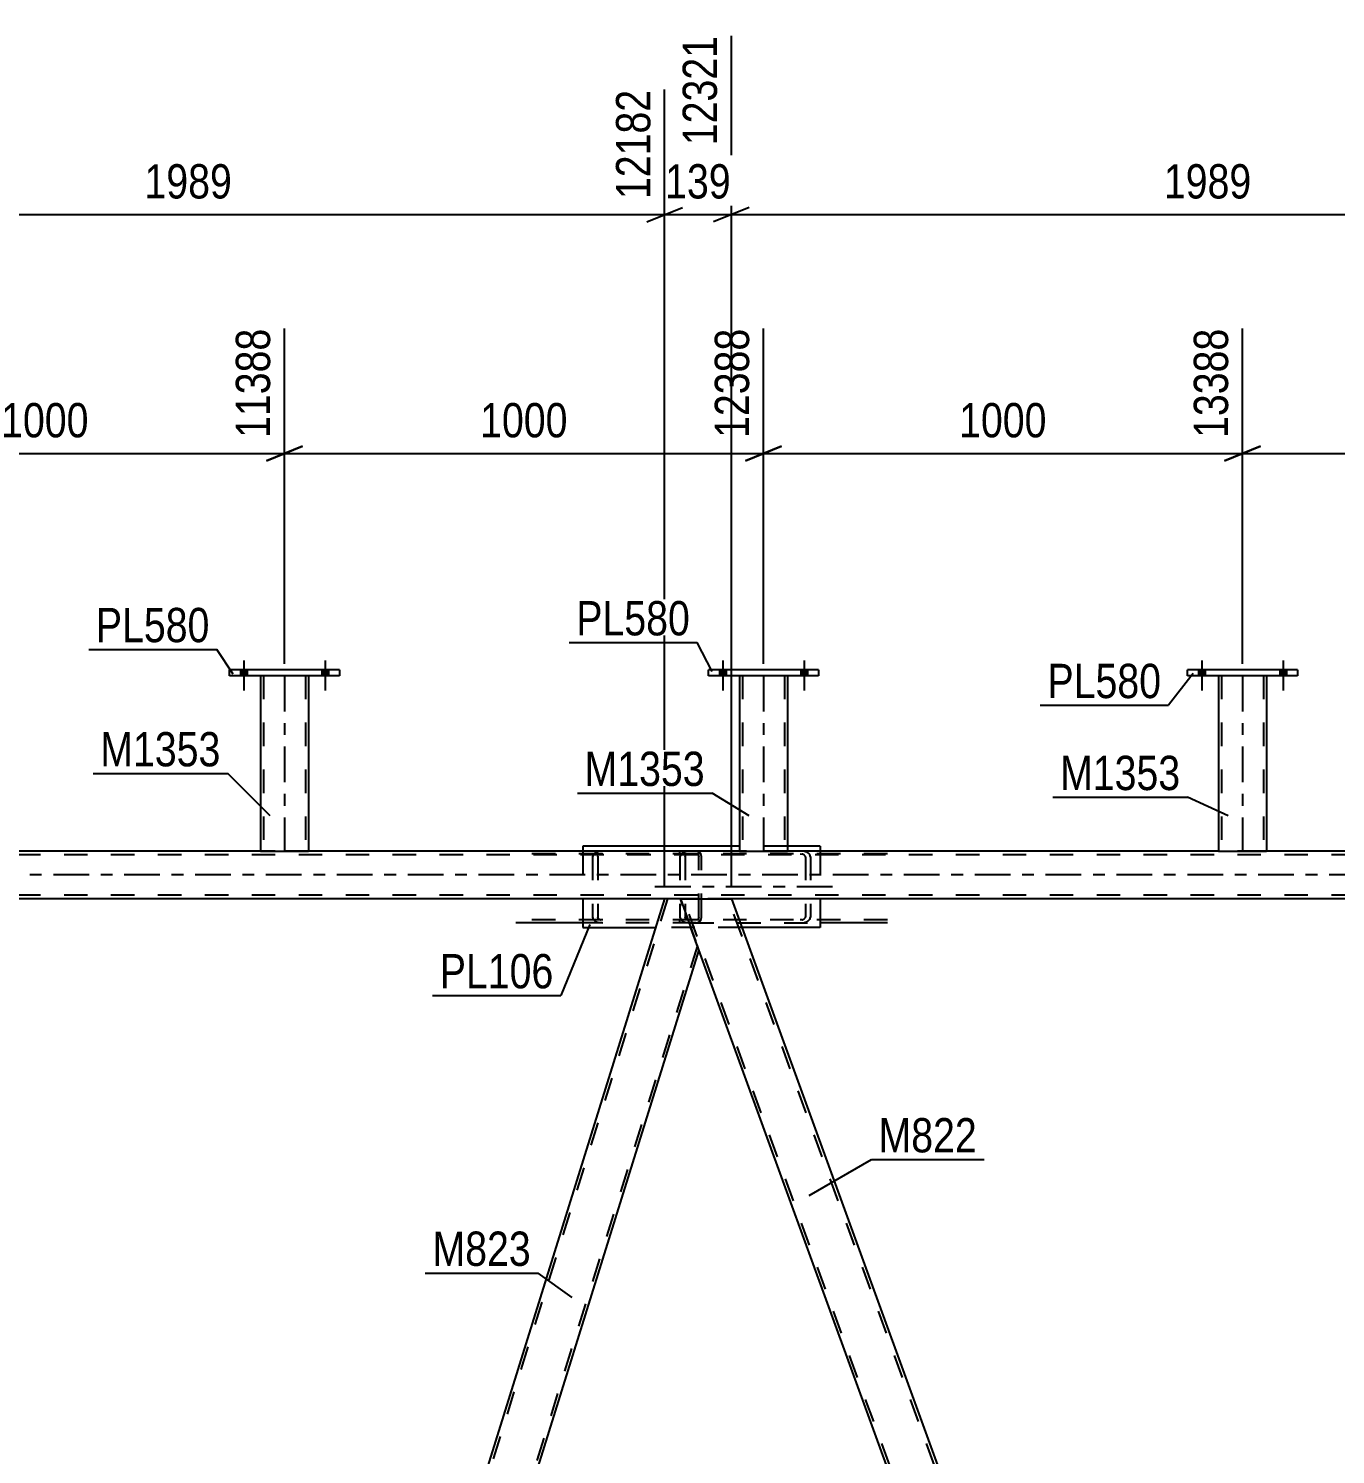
# Model space of a CAD drawing. Header units: millimetres. Extents: x -834 to 355, y -855 to -14.
# Drawn here: x -373.2 to -264, y -717.7 to -598.6 of the extents above; entities that cross this region are included whole.
import ezdxf

# ---------------------------------------------------------------- set-up
doc = ezdxf.new("R2010")
doc.units = ezdxf.units.MM
doc.linetypes.add('DXK_LINE_DOT2', pattern=[3.9198, 1.9599, -1.9599])
doc.linetypes.add('DXK_LINE_DOT3', pattern=[5.9187, 2.979, -0.9799, 0.9799, -0.9799])
doc.styles.add('Arial Narrow', font='ARIALN.TTF', dxfattribs={"height": 0.2})

# ---------------------------------------------------------------- blocks, each defined once
blk = doc.blocks.new('Part-570384938-6712 - 6664')
at = {"color": 7, "linetype": 'DXK_LINE_DOT2'}
for p, q in [((-89.96, -667.57), (-769.74, -667.57)), ((-89.96, -667.25), (-753.82, -667.25)), ((-349.82, -667.25), (-353.82, -667.25)), ((-309.82, -667.25), (-313.82, -667.25)), ((-269.82, -667.25), (-273.82, -667.25)), ((-89.96, -670.93), (-769.74, -670.93)), ((-89.96, -671.25), (-660.61, -671.25)), ((-314.5, -671.25), (-320.07, -671.25))]:
    blk.add_line(p, q, dxfattribs=at)
at = {"color": 2, "linetype": 'Continuous'}
for p, q in [((-353.82, -667.25), (-389.82, -667.25)), ((-313.82, -667.25), (-349.82, -667.25)), ((-273.82, -667.25), (-309.82, -667.25)), ((-233.82, -667.25), (-269.82, -667.25)), ((-320.07, -671.25), (-399.63, -671.25)), ((-234.94, -671.25), (-314.5, -671.25))]:
    blk.add_line(p, q, dxfattribs=at)
at = {"color": 7, "linetype": 'DXK_LINE_DOT3'}
blk.add_line((-89.96, -669.25), (-769.74, -669.25), dxfattribs=at)
blk = doc.blocks.new('Part-570384938-6808 - 6664')
at = {"color": 2, "linetype": 'Continuous'}
for p, q in [((-307.22, -652.13), (-316.42, -652.13)), ((-316.42, -652.61), (-316.42, -652.13)), ((-307.22, -652.61), (-316.42, -652.61)), ((-307.22, -652.13), (-307.22, -652.61))]:
    blk.add_line(p, q, dxfattribs=at)
blk = doc.blocks.new('Part-570384938-6729 - 6664')
at = {"color": 2, "linetype": 'Continuous'}
for p, q in [((-313.82, -652.61), (-313.82, -667.25)), ((-309.82, -652.61), (-309.82, -667.25)), ((-313.82, -667.25), (-309.82, -667.25))]:
    blk.add_line(p, q, dxfattribs=at)
at = {"color": 7, "linetype": 'DXK_LINE_DOT2'}
for p, q in [((-309.82, -652.61), (-313.82, -652.61)), ((-313.82, -652.61), (-313.78, -652.61)), ((-313.58, -652.61), (-313.58, -667.25)), ((-310.06, -652.61), (-310.06, -667.25)), ((-310.08, -667.25), (-310.12, -667.25)), ((-310.12, -667.25), (-310.08, -667.25)), ((-310.08, -667.25), (-310.06, -667.25)), ((-310.06, -667.25), (-310.08, -667.25))]:
    blk.add_line(p, q, dxfattribs=at)
at = {"color": 7, "linetype": 'DXK_LINE_DOT3'}
blk.add_line((-311.82, -652.61), (-311.82, -667.25), dxfattribs=at)
blk = doc.blocks.new('Part-570384938-6736 - 6664')
at = {"color": 2, "linetype": 'Continuous'}
for p, q in [((-267.22, -652.13), (-276.42, -652.13)), ((-276.42, -652.61), (-276.42, -652.13)), ((-267.22, -652.61), (-276.42, -652.61)), ((-267.22, -652.13), (-267.22, -652.61))]:
    blk.add_line(p, q, dxfattribs=at)
blk = doc.blocks.new('Part-570384938-6741 - 6664')
at = {"color": 2, "linetype": 'Continuous'}
for p, q in [((-273.82, -652.61), (-273.82, -667.25)), ((-269.82, -652.61), (-269.82, -667.25)), ((-273.82, -667.25), (-269.82, -667.25))]:
    blk.add_line(p, q, dxfattribs=at)
at = {"color": 7, "linetype": 'DXK_LINE_DOT2'}
for p, q in [((-269.82, -652.61), (-273.82, -652.61)), ((-273.82, -652.61), (-273.78, -652.61)), ((-273.58, -652.61), (-273.58, -667.25)), ((-270.06, -652.61), (-270.06, -667.25)), ((-270.08, -667.25), (-270.12, -667.25)), ((-270.12, -667.25), (-270.08, -667.25)), ((-270.08, -667.25), (-270.06, -667.25)), ((-270.06, -667.25), (-270.08, -667.25))]:
    blk.add_line(p, q, dxfattribs=at)
at = {"color": 7, "linetype": 'DXK_LINE_DOT3'}
blk.add_line((-271.82, -652.61), (-271.82, -667.25), dxfattribs=at)
blk = doc.blocks.new('Bolt-570384938-6831 - 6664')
at = {"linetype": 'Continuous'}
for points in [[(-314.94, -652.13), (-315.5, -652.13), (-315.5, -652.61), (-314.94, -652.61)], [(-314.94, -652.13), (-315.5, -652.13), (-315.5, -652.61), (-314.94, -652.61)], [(-308.14, -652.13), (-308.7, -652.13), (-308.7, -652.61), (-308.14, -652.61)], [(-308.14, -652.13), (-308.7, -652.13), (-308.7, -652.61), (-308.14, -652.61)]]:
    blk.add_hatch(color=1, dxfattribs=at).paths.add_polyline_path(points)
at = {"color": 1, "linetype": 'Continuous'}
for p, q in [((-315.22, -651.33), (-315.22, -653.85)), ((-315.22, -651.33), (-315.22, -653.85)), ((-308.42, -651.33), (-308.42, -653.85)), ((-308.42, -651.33), (-308.42, -653.85)), ((-315.5, -652.13), (-315.5, -652.61)), ((-315.5, -652.13), (-315.5, -652.61)), ((-314.94, -652.13), (-314.94, -652.61)), ((-314.94, -652.13), (-314.94, -652.61)), ((-308.7, -652.13), (-308.7, -652.61)), ((-308.7, -652.13), (-308.7, -652.61)), ((-308.14, -652.13), (-308.14, -652.61)), ((-308.14, -652.13), (-308.14, -652.61))]:
    blk.add_line(p, q, dxfattribs=at)
blk = doc.blocks.new('Bolt-570384938-6821 - 6664')
at = {"linetype": 'Continuous'}
for points in [[(-354.94, -652.13), (-355.5, -652.13), (-355.5, -652.61), (-354.94, -652.61)], [(-354.94, -652.13), (-355.5, -652.13), (-355.5, -652.61), (-354.94, -652.61)], [(-348.14, -652.13), (-348.7, -652.13), (-348.7, -652.61), (-348.14, -652.61)], [(-348.14, -652.13), (-348.7, -652.13), (-348.7, -652.61), (-348.14, -652.61)]]:
    blk.add_hatch(color=1, dxfattribs=at).paths.add_polyline_path(points)
at = {"color": 1, "linetype": 'Continuous'}
for p, q in [((-355.22, -651.33), (-355.22, -653.85)), ((-355.22, -651.33), (-355.22, -653.85)), ((-348.42, -651.33), (-348.42, -653.85)), ((-348.42, -651.33), (-348.42, -653.85)), ((-355.5, -652.13), (-355.5, -652.61)), ((-355.5, -652.13), (-355.5, -652.61)), ((-354.94, -652.13), (-354.94, -652.61)), ((-354.94, -652.13), (-354.94, -652.61)), ((-348.7, -652.13), (-348.7, -652.61)), ((-348.7, -652.13), (-348.7, -652.61)), ((-348.14, -652.13), (-348.14, -652.61)), ((-348.14, -652.13), (-348.14, -652.61))]:
    blk.add_line(p, q, dxfattribs=at)
blk = doc.blocks.new('Bolt-570384938-6829 - 6664')
at = {"linetype": 'Continuous'}
for points in [[(-274.94, -652.13), (-275.5, -652.13), (-275.5, -652.61), (-274.94, -652.61)], [(-274.94, -652.13), (-275.5, -652.13), (-275.5, -652.61), (-274.94, -652.61)], [(-268.14, -652.13), (-268.7, -652.13), (-268.7, -652.61), (-268.14, -652.61)], [(-268.14, -652.13), (-268.7, -652.13), (-268.7, -652.61), (-268.14, -652.61)]]:
    blk.add_hatch(color=1, dxfattribs=at).paths.add_polyline_path(points)
at = {"color": 1, "linetype": 'Continuous'}
for p, q in [((-275.22, -651.33), (-275.22, -653.85)), ((-275.22, -651.33), (-275.22, -653.85)), ((-268.42, -651.33), (-268.42, -653.85)), ((-268.42, -651.33), (-268.42, -653.85)), ((-275.5, -652.13), (-275.5, -652.61)), ((-275.5, -652.13), (-275.5, -652.61)), ((-274.94, -652.13), (-274.94, -652.61)), ((-274.94, -652.13), (-274.94, -652.61)), ((-268.7, -652.13), (-268.7, -652.61)), ((-268.7, -652.13), (-268.7, -652.61)), ((-268.14, -652.13), (-268.14, -652.61)), ((-268.14, -652.13), (-268.14, -652.61))]:
    blk.add_line(p, q, dxfattribs=at)
blk = doc.blocks.new('Part-570384938-6988 - 6664')
at = {"color": 7, "linetype": 'DXK_LINE_DOT2'}
for p, q in [((-317.43, -667.25), (-332.51, -667.25)), ((-317.43, -667.49), (-332.51, -667.49)), ((-326.03, -667.55), (-326.1, -667.73)), ((-326.1, -667.73), (-326.1, -672.77)), ((-325.66, -667.73), (-325.63, -667.64)), ((-325.66, -667.73), (-325.66, -672.77)), ((-325.23, -667.25), (-325.56, -667.29)), ((-325.39, -667.51), (-325.23, -667.49)), ((-318.8, -667.49), (-318.8, -667.25)), ((-317.26, -667.29), (-317.43, -667.25)), ((-317.43, -667.49), (-317.34, -667.51)), ((-317.34, -667.51), (-317.27, -667.56)), ((-317.27, -667.56), (-317.23, -667.64)), ((-317.12, -667.39), (-317.26, -667.29)), ((-317.23, -667.64), (-317.21, -667.73)), ((-317.21, -672.77), (-317.21, -667.73)), ((-317.02, -667.55), (-317.12, -667.39)), ((-316.99, -667.73), (-317.02, -667.55)), ((-316.99, -672.77), (-316.99, -667.73)), ((-326.1, -672.77), (-326.03, -672.96)), ((-325.63, -672.86), (-325.66, -672.77)), ((-317.23, -672.86), (-317.27, -672.94)), ((-317.21, -672.77), (-317.23, -672.86)), ((-317.02, -672.96), (-316.99, -672.77)), ((-317.43, -673.01), (-332.51, -673.01)), ((-317.43, -673.25), (-326.9, -673.25)), ((-325.56, -673.22), (-325.23, -673.25)), ((-325.23, -673.01), (-325.39, -672.99)), ((-318.8, -673.25), (-318.8, -673.01)), ((-317.34, -672.99), (-317.43, -673.01)), ((-317.43, -673.25), (-317.26, -673.22)), ((-317.27, -672.94), (-317.34, -672.99)), ((-317.26, -673.22), (-317.12, -673.11)), ((-317.12, -673.11), (-317.02, -672.96))]:
    blk.add_line(p, q, dxfattribs=at)
at = {"color": 2, "linetype": 'Continuous'}
blk.add_line((-326.9, -673.25), (-332.51, -673.25), dxfattribs=at)
at = {"color": 7, "linetype": 'DXK_LINE_DOT2'}
for centre, radius, start, end in [((-325.43, -668.09), 0.817, 99.5182, 138.0638), ((-325.33, -667.91), 0.409, 99.5182, 138.0638), ((-325.33, -672.59), 0.409, 221.9363, 260.4819), ((-325.43, -672.41), 0.817, 221.9363, 260.4819)]:
    blk.add_arc(centre, radius, start, end, dxfattribs=at)
blk = doc.blocks.new('Part-570384938-7211 - 6664')
at = {"color": 2, "linetype": 'Continuous'}
for p, q in [((-353.82, -652.61), (-353.82, -667.25)), ((-349.82, -652.61), (-349.82, -667.25)), ((-353.82, -667.25), (-349.82, -667.25))]:
    blk.add_line(p, q, dxfattribs=at)
at = {"color": 7, "linetype": 'DXK_LINE_DOT2'}
for p, q in [((-349.82, -652.61), (-353.82, -652.61)), ((-353.82, -652.61), (-353.78, -652.61)), ((-353.58, -652.61), (-353.58, -667.25)), ((-350.06, -652.61), (-350.06, -667.25)), ((-350.08, -667.25), (-350.12, -667.25)), ((-350.12, -667.25), (-350.08, -667.25)), ((-350.08, -667.25), (-350.06, -667.25)), ((-350.06, -667.25), (-350.08, -667.25))]:
    blk.add_line(p, q, dxfattribs=at)
at = {"color": 7, "linetype": 'DXK_LINE_DOT3'}
blk.add_line((-351.82, -652.61), (-351.82, -667.25), dxfattribs=at)
blk = doc.blocks.new('Part-570384938-7019 - 6664')
at = {"color": 2, "linetype": 'Continuous'}
for p, q in [((-320.07, -671.25), (-356.78, -789)), ((-318.76, -671.25), (-320.07, -671.25)), ((-318.76, -671.25), (-317.48, -674.76)), ((-317.21, -675.5), (-317.48, -674.76)), ((-317.21, -675.5), (-353.6, -792.25))]:
    blk.add_line(p, q, dxfattribs=at)
at = {"color": 7, "linetype": 'DXK_LINE_DOT2'}
for p, q in [((-319.82, -671.25), (-356.64, -789.37)), ((-317.34, -675.13), (-353.85, -792.25)), ((-317.21, -675.5), (-317.38, -675.04))]:
    blk.add_line(p, q, dxfattribs=at)
blk = doc.blocks.new('Part-570384938-7206 - 6664')
at = {"color": 2, "linetype": 'Continuous'}
for p, q in [((-347.22, -652.13), (-356.42, -652.13)), ((-356.42, -652.61), (-356.42, -652.13)), ((-347.22, -652.61), (-356.42, -652.61)), ((-347.22, -652.13), (-347.22, -652.61))]:
    blk.add_line(p, q, dxfattribs=at)
blk = doc.blocks.new('Part-570384938-7221 - 6664')
at = {"color": 2, "linetype": 'Continuous'}
for p, q in [((-326.9, -666.85), (-326.9, -667.25)), ((-313.82, -666.85), (-326.9, -666.85)), ((-307.08, -666.85), (-309.82, -666.85)), ((-307.08, -666.85), (-307.08, -667.25)), ((-326.9, -671.25), (-326.9, -673.65)), ((-307.08, -671.25), (-307.08, -673.65)), ((-326.9, -673.65), (-320.82, -673.65)), ((-307.08, -673.65), (-313.63, -673.65))]:
    blk.add_line(p, q, dxfattribs=at)
at = {"color": 7, "linetype": 'DXK_LINE_DOT2'}
for p, q in [((-309.82, -666.85), (-313.82, -666.85)), ((-326.9, -667.25), (-326.9, -671.25)), ((-307.08, -667.25), (-307.08, -671.25)), ((-313.63, -673.65), (-320.82, -673.65))]:
    blk.add_line(p, q, dxfattribs=at)
blk = doc.blocks.new('Part-570384938-7239 - 6664')
at = {"color": 2, "linetype": 'Continuous'}
for p, q in [((-318.76, -671.25), (-314.5, -671.25)), ((-314.5, -671.25), (-271.64, -789)), ((-274.72, -792.25), (-317.21, -675.5))]:
    blk.add_line(p, q, dxfattribs=at)
at = {"color": 7, "linetype": 'DXK_LINE_DOT2'}
for p, q in [((-317.21, -675.5), (-318.76, -671.25)), ((-274.46, -792.25), (-318.5, -671.25)), ((-270.71, -792.25), (-314.75, -671.25))]:
    blk.add_line(p, q, dxfattribs=at)
blk = doc.blocks.new('Part-570384938-7274 - 6664')
at = {"color": 7, "linetype": 'DXK_LINE_DOT2'}
for p, q in [((-318.73, -667.55), (-318.8, -667.73)), ((-318.8, -667.73), (-318.8, -672.77)), ((-318.36, -667.73), (-318.33, -667.64)), ((-318.36, -667.73), (-318.36, -672.77)), ((-317.93, -667.25), (-318.26, -667.29)), ((-318.09, -667.51), (-317.93, -667.49)), ((-301.47, -667.25), (-317.93, -667.25)), ((-301.47, -667.49), (-317.93, -667.49)), ((-308.42, -667.29), (-308.76, -667.25)), ((-308.76, -667.49), (-308.59, -667.51)), ((-308.35, -667.64), (-308.32, -667.73)), ((-308.32, -667.73), (-308.32, -672.77)), ((-307.88, -667.73), (-307.95, -667.55)), ((-307.88, -667.73), (-307.88, -672.77)), ((-318.8, -672.77), (-318.73, -672.96)), ((-318.33, -672.86), (-318.36, -672.77)), ((-308.32, -672.77), (-308.35, -672.86)), ((-307.95, -672.96), (-307.88, -672.77)), ((-318.26, -673.22), (-317.99, -673.25)), ((-317.97, -673.01), (-318.09, -672.99)), ((-317.99, -673.25), (-317.93, -673.25)), ((-317.93, -673.01), (-317.97, -673.01)), ((-301.47, -673.01), (-317.93, -673.01)), ((-317.93, -673.25), (-307.08, -673.25)), ((-308.59, -672.99), (-308.76, -673.01)), ((-308.76, -673.25), (-308.42, -673.22))]:
    blk.add_line(p, q, dxfattribs=at)
at = {"color": 7, "linetype": 'DXK_LINE_DOT3'}
blk.add_line((-306.06, -670.25), (-321.7, -670.25), dxfattribs=at)
at = {"color": 2, "linetype": 'Continuous'}
blk.add_line((-301.47, -673.25), (-307.08, -673.25), dxfattribs=at)
at = {"color": 7, "linetype": 'DXK_LINE_DOT2'}
for centre, radius, start, end in [((-318.13, -668.09), 0.817, 99.5182, 138.0638), ((-318.03, -667.91), 0.409, 99.5182, 138.0638), ((-308.66, -667.91), 0.409, 41.9363, 80.4819), ((-308.56, -668.09), 0.817, 41.9363, 80.4819), ((-318.03, -672.59), 0.409, 221.9363, 260.4819), ((-308.66, -672.59), 0.409, 279.5182, 318.0638), ((-318.13, -672.41), 0.817, 221.9363, 260.4819), ((-308.56, -672.41), 0.817, 279.5182, 318.0638)]:
    blk.add_arc(centre, radius, start, end, dxfattribs=at)
blk = doc.blocks.new('StraightDimension-570384938-52053 - 6664')
at = {"color": 7, "linetype": 'Continuous'}
for p, q in [((-271.82, -651.61), (-271.82, -623.61)), ((-231.82, -651.61), (-231.82, -623.61)), ((-270.32, -633.45), (-273.32, -634.65)), ((-233.32, -634.65), (-230.32, -633.45)), ((-271.82, -634.05), (-231.82, -634.05))]:
    blk.add_line(p, q, dxfattribs=at)
at = {"color": 0}
blk.add_wipeout([(-247.56, -633.3), (-247.56, -629.1), (-256.08, -629.1), (-256.08, -633.3)], dxfattribs=at)
at = {"color": 3, "style": 'Arial Narrow'}
blk.add_text('1000', height=2.863, dxfattribs=at).set_placement((-255.48, -632.7))
at = {"color": 0, "linetype": 'Continuous'}
blk.add_wipeout([(-232.42, -623.01), (-236.62, -623.01), (-236.62, -633.35), (-232.42, -633.35)], dxfattribs=at)
at = {"color": 3, "linetype": 'Continuous', "style": 'Arial Narrow'}
blk.add_text('14388', height=2.863, rotation=90.0002, dxfattribs=at).set_placement((-233.02, -632.75))
blk = doc.blocks.new('StraightDimension-570384938-55825 - 6664')
at = {"color": 7, "linetype": 'Continuous'}
for p, q in [((-314.5, -670.25), (-314.5, -599.16)), ((-234.94, -670.25), (-234.94, -603.66)), ((-313, -613.5), (-316, -614.7)), ((-314.5, -614.1), (-234.94, -614.1)), ((-236.44, -614.7), (-233.44, -613.5))]:
    blk.add_line(p, q, dxfattribs=at)
at = {"color": 0}
blk.add_wipeout([(-270.46, -613.35), (-270.46, -609.15), (-278.98, -609.15), (-278.98, -613.35)], dxfattribs=at)
at = {"color": 3, "style": 'Arial Narrow'}
blk.add_text('1989', height=2.863, dxfattribs=at).set_placement((-278.38, -612.75))
at = {"color": 0, "linetype": 'Continuous'}
blk.add_wipeout([(-235.54, -603.06), (-239.74, -603.06), (-239.74, -613.4), (-235.54, -613.4)], dxfattribs=at)
at = {"color": 3, "linetype": 'Continuous', "style": 'Arial Narrow'}
blk.add_text('14310', height=2.863, rotation=90.0002, dxfattribs=at).set_placement((-236.14, -612.8))
blk = doc.blocks.new('StraightDimension-570384938-52054 - 6664')
at = {"color": 7, "linetype": 'Continuous'}
for p, q in [((-311.82, -651.61), (-311.82, -623.61)), ((-271.82, -651.61), (-271.82, -623.61)), ((-310.32, -633.45), (-313.32, -634.65)), ((-273.32, -634.65), (-270.32, -633.45)), ((-311.82, -634.05), (-271.82, -634.05))]:
    blk.add_line(p, q, dxfattribs=at)
at = {"color": 0}
blk.add_wipeout([(-287.56, -633.3), (-287.56, -629.1), (-296.08, -629.1), (-296.08, -633.3)], dxfattribs=at)
at = {"color": 3, "style": 'Arial Narrow'}
blk.add_text('1000', height=2.863, dxfattribs=at).set_placement((-295.48, -632.7))
at = {"color": 0, "linetype": 'Continuous'}
blk.add_wipeout([(-272.42, -623.01), (-276.62, -623.01), (-276.62, -633.35), (-272.42, -633.35)], dxfattribs=at)
at = {"color": 3, "linetype": 'Continuous', "style": 'Arial Narrow'}
blk.add_text('13388', height=2.863, rotation=90.0002, dxfattribs=at).set_placement((-273.02, -632.75))
blk = doc.blocks.new('StraightDimension-570384938-52055 - 6664')
at = {"color": 7, "linetype": 'Continuous'}
for p, q in [((-351.82, -651.61), (-351.82, -623.61)), ((-311.82, -651.61), (-311.82, -623.61)), ((-350.32, -633.45), (-353.32, -634.65)), ((-313.32, -634.65), (-310.32, -633.45)), ((-351.82, -634.05), (-311.82, -634.05))]:
    blk.add_line(p, q, dxfattribs=at)
at = {"color": 0}
blk.add_wipeout([(-327.56, -633.3), (-327.56, -629.1), (-336.08, -629.1), (-336.08, -633.3)], dxfattribs=at)
at = {"color": 3, "style": 'Arial Narrow'}
blk.add_text('1000', height=2.863, dxfattribs=at).set_placement((-335.48, -632.7))
at = {"color": 0, "linetype": 'Continuous'}
blk.add_wipeout([(-312.42, -623.01), (-316.62, -623.01), (-316.62, -633.35), (-312.42, -633.35)], dxfattribs=at)
at = {"color": 3, "linetype": 'Continuous', "style": 'Arial Narrow'}
blk.add_text('12388', height=2.863, rotation=90.0002, dxfattribs=at).set_placement((-313.02, -632.75))
blk = doc.blocks.new('StraightDimension-570384938-52056 - 6664')
at = {"color": 7, "linetype": 'Continuous'}
for p, q in [((-391.82, -651.61), (-391.82, -623.61)), ((-351.82, -651.61), (-351.82, -623.61)), ((-390.32, -633.45), (-393.32, -634.65)), ((-353.32, -634.65), (-350.32, -633.45)), ((-391.82, -634.05), (-351.82, -634.05))]:
    blk.add_line(p, q, dxfattribs=at)
at = {"color": 0}
blk.add_wipeout([(-367.56, -633.3), (-367.56, -629.1), (-376.08, -629.1), (-376.08, -633.3)], dxfattribs=at)
at = {"color": 3, "style": 'Arial Narrow'}
blk.add_text('1000', height=2.863, dxfattribs=at).set_placement((-375.48, -632.7))
at = {"color": 0, "linetype": 'Continuous'}
blk.add_wipeout([(-352.42, -623.01), (-356.62, -623.01), (-356.62, -633.35), (-352.42, -633.35)], dxfattribs=at)
at = {"color": 3, "linetype": 'Continuous', "style": 'Arial Narrow'}
blk.add_text('11388', height=2.863, rotation=90.0002, dxfattribs=at).set_placement((-353.02, -632.75))
blk = doc.blocks.new('StraightDimension-570384938-55826 - 6664')
at = {"color": 7, "linetype": 'Continuous'}
for p, q in [((-314.5, -670.25), (-314.5, -599.16)), ((-320.07, -670.25), (-320.07, -603.66)), ((-321.57, -614.7), (-318.57, -613.5)), ((-320.07, -614.1), (-314.5, -614.1)), ((-313, -613.5), (-316, -614.7))]:
    blk.add_line(p, q, dxfattribs=at)
at = {"color": 0}
blk.add_wipeout([(-313.94, -613.35), (-313.94, -609.15), (-320.63, -609.15), (-320.63, -613.35)], dxfattribs=at)
at = {"color": 3, "style": 'Arial Narrow'}
blk.add_text('139', height=2.863, dxfattribs=at).set_placement((-320.03, -612.75))
at = {"color": 0, "linetype": 'Continuous'}
blk.add_wipeout([(-315.1, -598.56), (-319.3, -598.56), (-319.3, -608.9), (-315.1, -608.9)], dxfattribs=at)
at = {"color": 3, "linetype": 'Continuous', "style": 'Arial Narrow'}
blk.add_text('12321', height=2.863, rotation=90.0002, dxfattribs=at).set_placement((-315.7, -608.3))
blk = doc.blocks.new('StraightDimension-570384938-55827 - 6664')
at = {"color": 7, "linetype": 'Continuous'}
for p, q in [((-399.63, -670.25), (-399.63, -599.16)), ((-320.07, -670.25), (-320.07, -603.66)), ((-398.13, -613.5), (-401.13, -614.7)), ((-399.63, -614.1), (-320.07, -614.1)), ((-321.57, -614.7), (-318.57, -613.5))]:
    blk.add_line(p, q, dxfattribs=at)
at = {"color": 0}
blk.add_wipeout([(-355.6, -613.35), (-355.6, -609.15), (-364.11, -609.15), (-364.11, -613.35)], dxfattribs=at)
at = {"color": 3, "style": 'Arial Narrow'}
blk.add_text('1989', height=2.863, dxfattribs=at).set_placement((-363.51, -612.75))
at = {"color": 0, "linetype": 'Continuous'}
blk.add_wipeout([(-320.67, -603.06), (-324.87, -603.06), (-324.87, -613.4), (-320.67, -613.4)], dxfattribs=at)
at = {"color": 3, "linetype": 'Continuous', "style": 'Arial Narrow'}
blk.add_text('12182', height=2.863, rotation=90.0002, dxfattribs=at).set_placement((-321.27, -612.8))
blk = doc.blocks.new('Mark-570384938-6804 - 6664')
at = {"color": 30, "linetype": 'Continuous'}
for p in [(-328.05, -649.84), (-316.09, -652.26)]:
    blk.add_line(p, (-317.35, -649.84), dxfattribs=at)
at = {"color": 0}
blk.add_wipeout([(-317.95, -649.24), (-317.95, -646.24), (-327.45, -646.24), (-327.45, -649.24)], dxfattribs=at)
blk.add_wipeout([(-317.95, -649.24), (-317.95, -646.24), (-327.45, -646.24), (-327.45, -649.24)], dxfattribs=at)
at = {"color": 3, "style": 'Arial Narrow'}
blk.add_text('PL580', height=2.863, dxfattribs=at).set_placement((-327.45, -649.24))
blk = doc.blocks.new('Mark-570384938-6732 - 6664')
at = {"color": 30, "linetype": 'Continuous'}
for p in [(-275.94, -652.42), (-288.7, -655.08)]:
    blk.add_line(p, (-278, -655.08), dxfattribs=at)
at = {"color": 0}
blk.add_wipeout([(-278.6, -654.48), (-278.6, -651.48), (-288.1, -651.48), (-288.1, -654.48)], dxfattribs=at)
blk.add_wipeout([(-278.6, -654.48), (-278.6, -651.48), (-288.1, -651.48), (-288.1, -654.48)], dxfattribs=at)
at = {"color": 3, "style": 'Arial Narrow'}
blk.add_text('PL580', height=2.863, dxfattribs=at).set_placement((-288.1, -654.48))
blk = doc.blocks.new('Mark-570384938-6725 - 6664')
at = {"color": 30, "linetype": 'Continuous'}
for p in [(-327.36, -662.42), (-313.01, -664.31)]:
    blk.add_line(p, (-316.11, -662.42), dxfattribs=at)
at = {"color": 0}
blk.add_wipeout([(-316.71, -661.82), (-316.71, -658.82), (-326.76, -658.82), (-326.76, -661.82)], dxfattribs=at)
blk.add_wipeout([(-316.71, -661.82), (-316.71, -658.82), (-326.76, -658.82), (-326.76, -661.82)], dxfattribs=at)
at = {"color": 3, "style": 'Arial Narrow'}
blk.add_text('M1353', height=2.863, dxfattribs=at).set_placement((-326.76, -661.82))
blk = doc.blocks.new('Mark-570384938-6737 - 6664')
at = {"color": 30, "linetype": 'Continuous'}
for p in [(-287.65, -662.76), (-273.01, -664.31)]:
    blk.add_line(p, (-276.4, -662.76), dxfattribs=at)
at = {"color": 0}
blk.add_wipeout([(-277, -662.16), (-277, -659.16), (-287.05, -659.16), (-287.05, -662.16)], dxfattribs=at)
blk.add_wipeout([(-277, -662.16), (-277, -659.16), (-287.05, -659.16), (-287.05, -662.16)], dxfattribs=at)
at = {"color": 3, "style": 'Arial Narrow'}
blk.add_text('M1353', height=2.863, dxfattribs=at).set_placement((-287.05, -662.16))
blk = doc.blocks.new('Mark-570384938-7015 - 6664')
at = {"color": 30, "linetype": 'Continuous'}
for p in [(-340.06, -702.5), (-327.79, -704.55)]:
    blk.add_line(p, (-330.64, -702.5), dxfattribs=at)
at = {"color": 0}
blk.add_wipeout([(-331.24, -701.9), (-331.24, -698.9), (-339.46, -698.9), (-339.46, -701.9)], dxfattribs=at)
blk.add_wipeout([(-331.24, -701.9), (-331.24, -698.9), (-339.46, -698.9), (-339.46, -701.9)], dxfattribs=at)
at = {"color": 3, "style": 'Arial Narrow'}
blk.add_text('M823', height=2.863, dxfattribs=at).set_placement((-339.46, -701.9))
blk = doc.blocks.new('Mark-570384938-7235 - 6664')
at = {"color": 30, "linetype": 'Continuous'}
for p, q in [((-308.01, -696.02), (-302.81, -693.02)), ((-302.81, -693.02), (-293.39, -693.02))]:
    blk.add_line(p, q, dxfattribs=at)
at = {"color": 0}
blk.add_wipeout([(-293.99, -692.42), (-293.99, -689.42), (-302.21, -689.42), (-302.21, -692.42)], dxfattribs=at)
blk.add_wipeout([(-293.99, -692.42), (-293.99, -689.42), (-302.21, -689.42), (-302.21, -692.42)], dxfattribs=at)
at = {"color": 3, "style": 'Arial Narrow'}
blk.add_text('M822', height=2.863, dxfattribs=at).set_placement((-302.21, -692.42))
blk = doc.blocks.new('Mark-570384938-7202 - 6664')
at = {"color": 30, "linetype": 'Continuous'}
for p in [(-368.17, -650.41), (-356.09, -652.47)]:
    blk.add_line(p, (-357.47, -650.41), dxfattribs=at)
at = {"color": 0}
blk.add_wipeout([(-358.07, -649.81), (-358.07, -646.81), (-367.57, -646.81), (-367.57, -649.81)], dxfattribs=at)
blk.add_wipeout([(-358.07, -649.81), (-358.07, -646.81), (-367.57, -646.81), (-367.57, -649.81)], dxfattribs=at)
at = {"color": 3, "style": 'Arial Narrow'}
blk.add_text('PL580', height=2.863, dxfattribs=at).set_placement((-367.57, -649.81))
blk = doc.blocks.new('Mark-570384938-7207 - 6664')
at = {"color": 30, "linetype": 'Continuous'}
for p in [(-367.8, -660.78), (-353.01, -664.31)]:
    blk.add_line(p, (-356.54, -660.78), dxfattribs=at)
at = {"color": 0}
blk.add_wipeout([(-357.14, -660.18), (-357.14, -657.18), (-367.2, -657.18), (-367.2, -660.18)], dxfattribs=at)
blk.add_wipeout([(-357.14, -660.18), (-357.14, -657.18), (-367.2, -657.18), (-367.2, -660.18)], dxfattribs=at)
at = {"color": 3, "style": 'Arial Narrow'}
blk.add_text('M1353', height=2.863, dxfattribs=at).set_placement((-367.2, -660.18))
blk = doc.blocks.new('Mark-570384938-7217 - 6664')
at = {"color": 30, "linetype": 'Continuous'}
for p in [(-326.31, -673.38), (-339.45, -679.32)]:
    blk.add_line(p, (-328.74, -679.32), dxfattribs=at)
at = {"color": 0}
blk.add_wipeout([(-329.34, -678.72), (-329.34, -675.72), (-338.85, -675.72), (-338.85, -678.72)], dxfattribs=at)
blk.add_wipeout([(-329.34, -678.72), (-329.34, -675.72), (-338.85, -675.72), (-338.85, -678.72)], dxfattribs=at)
at = {"color": 3, "style": 'Arial Narrow'}
blk.add_text('PL106', height=2.863, dxfattribs=at).set_placement((-338.85, -678.72))

msp = doc.modelspace()

# ---------------------------------------------------------------- block references
for name in ['Bolt-570384938-6821 - 6664', 'Bolt-570384938-6831 - 6664', 'Bolt-570384938-6829 - 6664', 'Part-570384938-7206 - 6664', 'Part-570384938-7211 - 6664', 'Part-570384938-6808 - 6664', 'Part-570384938-6729 - 6664', 'Part-570384938-6736 - 6664', 'Part-570384938-6741 - 6664', 'Part-570384938-7221 - 6664', 'Part-570384938-6712 - 6664', 'Part-570384938-6988 - 6664', 'Part-570384938-7274 - 6664', 'Part-570384938-7019 - 6664', 'Part-570384938-7239 - 6664']:
    msp.add_blockref(name, (0, 0))

# ---------------------------------------------------------------- next in the draw order: block references
for name in ['StraightDimension-570384938-52053 - 6664', 'Mark-570384938-7217 - 6664', 'Mark-570384938-7235 - 6664', 'Mark-570384938-7015 - 6664']:
    msp.add_blockref(name, (0, 0))

# ---------------------------------------------------------------- next in the draw order: block references
msp.add_blockref('StraightDimension-570384938-55825 - 6664', (0, 0))

# ---------------------------------------------------------------- next in the draw order: block references
for name in ['StraightDimension-570384938-52054 - 6664', 'Mark-570384938-6737 - 6664']:
    msp.add_blockref(name, (0, 0))

# ---------------------------------------------------------------- next in the draw order: block references
for name in ['StraightDimension-570384938-52055 - 6664', 'Mark-570384938-6732 - 6664']:
    msp.add_blockref(name, (0, 0))

# ---------------------------------------------------------------- next in the draw order: block references
for name in ['StraightDimension-570384938-55826 - 6664', 'StraightDimension-570384938-52056 - 6664']:
    msp.add_blockref(name, (0, 0))

# ---------------------------------------------------------------- next in the draw order: block references
msp.add_blockref('StraightDimension-570384938-55827 - 6664', (0, 0))

# ---------------------------------------------------------------- next in the draw order: block references
for name in ['Mark-570384938-6804 - 6664', 'Mark-570384938-7202 - 6664', 'Mark-570384938-7207 - 6664', 'Mark-570384938-6725 - 6664']:
    msp.add_blockref(name, (0, 0))

doc.saveas('drawing.dxf')
